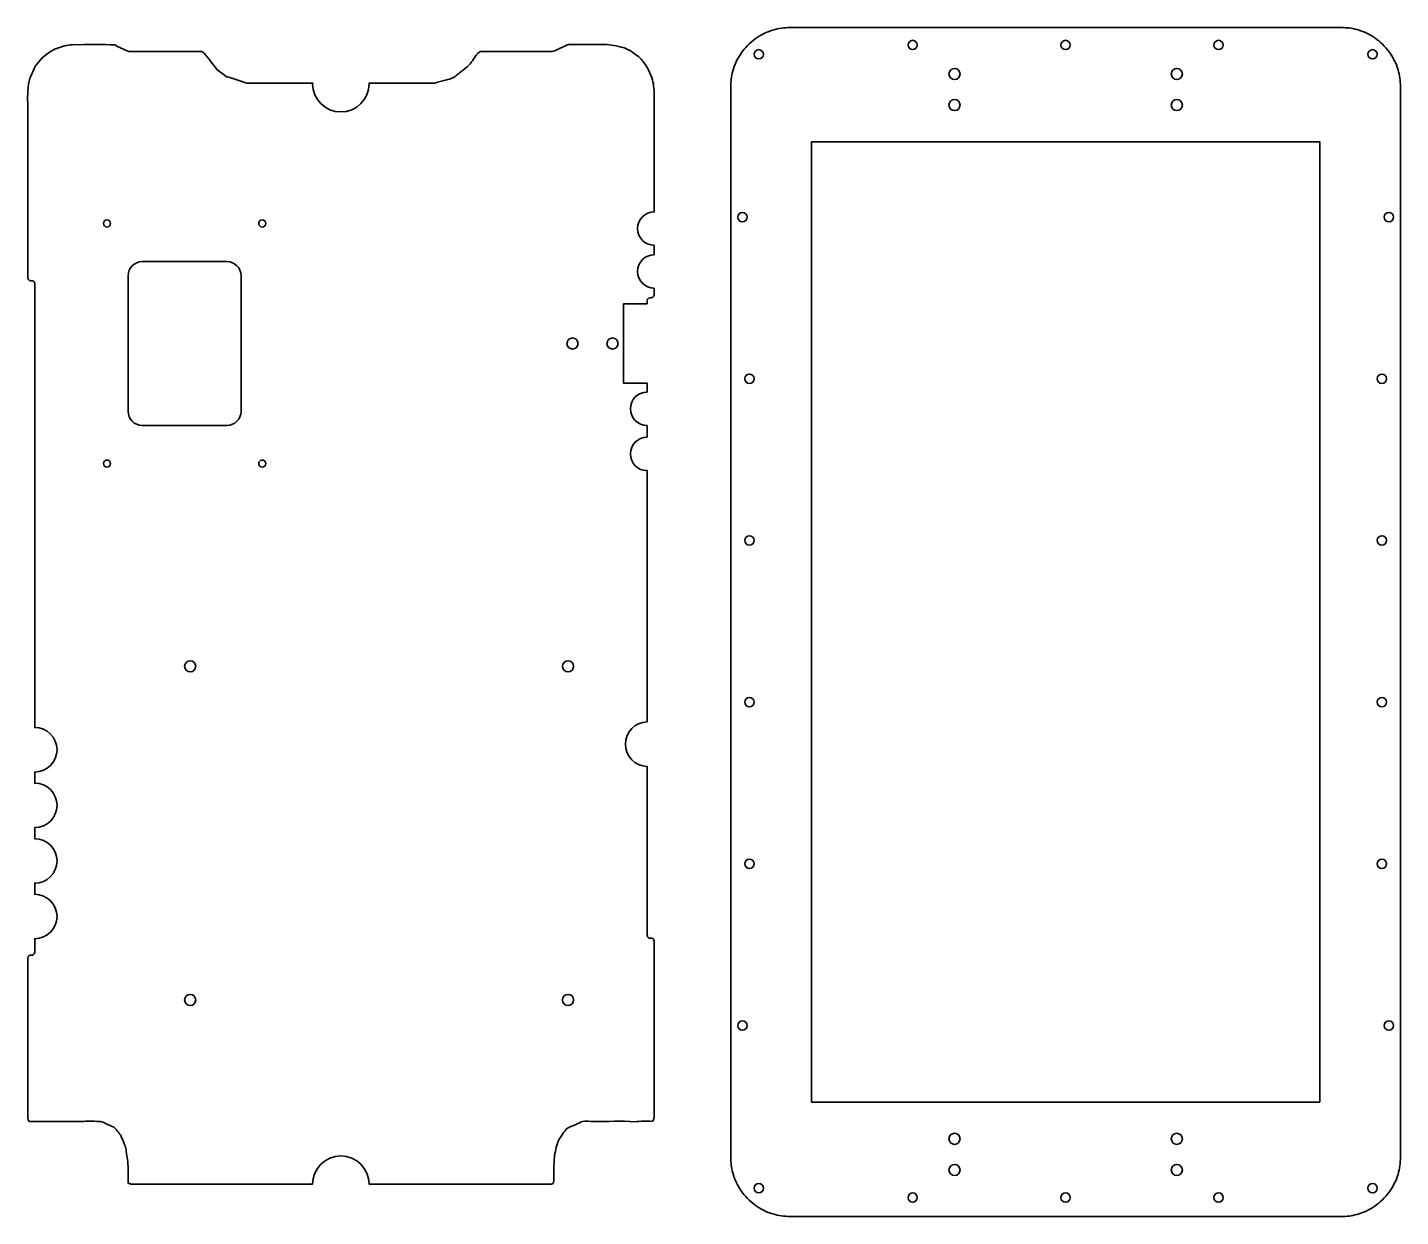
# Model space of a CAD drawing. Header units: inches. Extents: x -16.4 to 7.9, y -22.3 to -1.2.
import ezdxf

# ---------------------------------------------------------------- set-up
doc = ezdxf.new("R2010")
doc.units = ezdxf.units.IN
doc.header["$MEASUREMENT"] = 0
doc.layers.add('Layer 1', color=7, linetype='Continuous', lineweight=0)

# ---------------------------------------------------------------- blocks, each defined once
blk = doc.blocks.new('Block_0')
at = {"layer": 'Layer 1', "color": 1, "lineweight": 35, "true_color": 0xff0000}
for p, q in [((-2.94, -1.215), (6.819, -1.215)), ((-3.992, -21.214), (-3.992, -2.267)), ((7.871, -21.214), (7.871, -2.267)), ((-2.561, -11.739), (-2.561, -3.239)), ((7.732, -18.885), (7.747, -18.885)), ((-2.94, -22.266), (6.819, -22.266))]:
    blk.add_line(p, q, dxfattribs=at)
for points in [[(-2.561, -3.239), (6.439, -3.239), (6.439, -11.739)], [(-1.559, -20.24), (-2.561, -20.24), (-2.561, -11.74)], [(6.439, -11.74), (6.439, -20.24), (-1.559, -20.24)]]:
    blk.add_lwpolyline(points, dxfattribs=at)
for centre in [(-0.77, -1.525), (1.939, -1.525), (4.648, -1.525), (-3.496, -1.69), (7.375, -1.69), (-3.786, -4.571), (-3.786, -4.571), (7.665, -4.571), (-3.661, -7.434), (-3.661, -7.434), (7.54, -7.434), (-3.661, -10.296), (-3.661, -10.296), (7.54, -10.296), (-3.661, -13.159), (7.54, -13.159), (-3.661, -16.022), (7.54, -16.022), (-3.786, -18.885), (7.665, -18.885), (-3.496, -21.766), (-0.77, -21.931), (1.939, -21.931), (4.648, -21.931), (7.375, -21.766)]:
    blk.add_circle(centre, 0.0825, dxfattribs=at)
for points in [[(-3.992, -2.266), (-3.99, -2.219), (-3.989, -2.173), (-3.983, -2.127), (-3.977, -2.081), (-3.968, -2.035), (-3.955, -1.99), (-3.94, -1.933), (-3.92, -1.878), (-3.895, -1.824), (-3.87, -1.771), (-3.841, -1.72), (-3.808, -1.671), (-3.774, -1.622), (-3.737, -1.577), (-3.696, -1.534), (-3.655, -1.492), (-3.61, -1.453), (-3.562, -1.418), (-3.514, -1.383), (-3.464, -1.352), (-3.41, -1.326), (-3.357, -1.299), (-3.302, -1.277), (-3.245, -1.26), (-3.196, -1.245), (-3.146, -1.233), (-3.095, -1.226), (-3.044, -1.219), (-2.993, -1.217), (-2.941, -1.215)], [(6.82, -1.215), (6.866, -1.217), (6.913, -1.219), (6.959, -1.224), (7.005, -1.23), (7.051, -1.239), (7.095, -1.252), (7.152, -1.267), (7.208, -1.288), (7.261, -1.312), (7.315, -1.337), (7.366, -1.366), (7.415, -1.399), (7.463, -1.433), (7.509, -1.47), (7.551, -1.511), (7.594, -1.553), (7.633, -1.597), (7.667, -1.645), (7.703, -1.693), (7.734, -1.744), (7.76, -1.797), (7.787, -1.85), (7.808, -1.905), (7.826, -1.962), (7.841, -2.011), (7.852, -2.061), (7.859, -2.112), (7.866, -2.163), (7.868, -2.214), (7.871, -2.266)], [(-3.992, -21.215), (-3.99, -21.261), (-3.989, -21.308), (-3.983, -21.354), (-3.977, -21.4), (-3.968, -21.446), (-3.955, -21.491), (-3.94, -21.547), (-3.92, -21.603), (-3.895, -21.656), (-3.87, -21.71), (-3.841, -21.761), (-3.808, -21.81), (-3.774, -21.858), (-3.737, -21.904), (-3.696, -21.947), (-3.655, -21.989), (-3.61, -22.028), (-3.562, -22.063), (-3.514, -22.098), (-3.464, -22.129), (-3.41, -22.155), (-3.357, -22.182), (-3.302, -22.204), (-3.245, -22.221), (-3.196, -22.236), (-3.146, -22.248), (-3.095, -22.254), (-3.044, -22.261), (-2.993, -22.264), (-2.941, -22.266)], [(6.82, -22.266), (6.866, -22.264), (6.913, -22.262), (6.959, -22.257), (7.005, -22.251), (7.051, -22.241), (7.095, -22.229), (7.152, -22.213), (7.208, -22.193), (7.261, -22.169), (7.315, -22.144), (7.366, -22.115), (7.415, -22.081), (7.463, -22.048), (7.509, -22.01), (7.551, -21.969), (7.594, -21.928), (7.633, -21.884), (7.667, -21.836), (7.703, -21.788), (7.734, -21.737), (7.76, -21.684), (7.787, -21.631), (7.808, -21.575), (7.826, -21.519), (7.841, -21.47), (7.852, -21.419), (7.859, -21.369), (7.866, -21.318), (7.868, -21.266), (7.871, -21.215)]]:
    blk.add_open_spline(points, degree=3, knots=[0, 0, 0, 0, 1, 1, 1, 2, 2, 2, 3, 3, 3, 4, 4, 4, 5, 5, 5, 6, 6, 6, 7, 7, 7, 8, 8, 8, 9, 9, 9, 10, 10, 10, 10], dxfattribs=at)
for points in [[(6.82, -1.215), (6.82, -1.215), (6.819, -1.215), (6.819, -1.215)], [(-3.992, -2.266), (-3.992, -2.266), (-3.992, -2.266), (-3.992, -2.267)], [(7.871, -2.267), (7.871, -2.266), (7.871, -2.266), (7.871, -2.266)], [(7.871, -21.215), (7.871, -21.215), (7.871, -21.214), (7.871, -21.214)], [(6.819, -22.266), (6.819, -22.266), (6.82, -22.266), (6.82, -22.266)]]:
    blk.add_open_spline(points, degree=3, dxfattribs=at)
blk = doc.blocks.new('Block_1')
at = {"layer": 'Layer 1', "color": 1, "lineweight": 35, "true_color": 0xff0000}
for centre in [(-0.029, -20.89), (3.908, -20.89), (-0.029, -21.441), (3.908, -21.441)]:
    blk.add_circle(centre, 0.0984, dxfattribs=at)

msp = doc.modelspace()

# ---------------------------------------------------------------- linework, layer by layer
at = {"layer": 'Layer 1', "color": 1, "lineweight": 35, "true_color": 0xff0000}
for points in [[(-16.443, -5.412)], [(-5.473, -6.11), (-5.894, -6.11), (-5.894, -7.51), (-5.473, -7.51)]]:
    msp.add_lwpolyline(points, dxfattribs=at)
for centre, radius in [((-0.029, -2.038), 0.0984), ((3.908, -2.038), 0.0984), ((-0.029, -2.589), 0.0985), ((3.908, -2.589), 0.0984), ((-15.04, -4.685), 0.0625), ((-12.29, -4.685), 0.0625), ((-6.794, -6.81), 0.0984), ((-6.086, -6.81), 0.0984), ((-15.04, -8.935), 0.0625), ((-12.29, -8.935), 0.0625), ((-13.566, -12.525), 0.0984), ((-6.873, -12.525), 0.0985), ((-13.566, -18.431), 0.0985), ((-6.873, -18.431), 0.0985)]:
    msp.add_circle(centre, radius, dxfattribs=at)
for points, knots in [([(-16.443, -5.412), (-16.443, -4.731), (-16.444, -3.233), (-16.444, -2.551), (-16.448, -2.41), (-16.441, -2.251), (-16.405, -2.114), (-16.378, -2.055), (-16.331, -1.95), (-16.304, -1.892), (-16.272, -1.851), (-16.223, -1.792), (-16.19, -1.752), (-16.167, -1.738), (-16.087, -1.669), (-16.065, -1.655), (-16.065, -1.655), (-16.06, -1.652), (-16.06, -1.652), (-16.06, -1.652), (-15.957, -1.594), (-15.957, -1.594), (-15.945, -1.593), (-15.906, -1.576), (-15.893, -1.574), (-15.813, -1.539), (-15.701, -1.523), (-15.614, -1.518), (-15.429, -1.524), (-15.086, -1.506), (-14.901, -1.525), (-14.83, -1.564), (-14.728, -1.611), (-14.652, -1.64), (-14.64, -1.643), (-14.626, -1.643), (-14.614, -1.643), (-14.222, -1.643), (-13.797, -1.643), (-13.404, -1.643), (-13.404, -1.643), (-13.404, -1.643), (-13.404, -1.643), (-13.396, -1.643), (-13.363, -1.643), (-13.357, -1.643), (-13.357, -1.643), (-13.356, -1.644), (-13.356, -1.644), (-13.356, -1.644), (-13.316, -1.668), (-13.316, -1.668), (-13.258, -1.739), (-13.152, -1.884), (-13.096, -1.956), (-13.096, -1.956), (-12.956, -2.06), (-12.956, -2.06), (-12.956, -2.06), (-12.921, -2.086), (-12.921, -2.086), (-12.901, -2.091), (-12.867, -2.102), (-12.849, -2.107), (-12.849, -2.107), (-12.56, -2.199), (-12.56, -2.199), (-12.561, -2.199), (-12.542, -2.199), (-12.542, -2.199), (-12.278, -2.199), (-11.847, -2.199), (-11.582, -2.199), (-11.52, -2.199), (-11.459, -2.199), (-11.396, -2.199), (-11.396, -2.202), (-11.397, -2.206), (-11.397, -2.21), (-11.397, -2.486), (-11.173, -2.71), (-10.897, -2.71), (-10.62, -2.71), (-10.397, -2.486), (-10.397, -2.21), (-10.397, -2.206), (-10.397, -2.203), (-10.397, -2.199), (-10.207, -2.199), (-9.93, -2.199), (-9.747, -2.199), (-9.747, -2.199), (-9.232, -2.199), (-9.232, -2.199), (-9.213, -2.192), (-8.973, -2.131), (-8.956, -2.125), (-8.956, -2.125), (-8.89, -2.097), (-8.89, -2.097), (-8.877, -2.082), (-8.829, -2.05), (-8.815, -2.036), (-8.773, -2.001), (-8.62, -1.883), (-8.589, -1.836), (-8.577, -1.813), (-8.485, -1.69), (-8.472, -1.668), (-8.472, -1.668), (-8.439, -1.649), (-8.439, -1.649), (-8.439, -1.648), (-8.433, -1.643), (-8.433, -1.643), (-8.427, -1.643), (-8.395, -1.643), (-8.388, -1.643), (-8.388, -1.643), (-8.388, -1.643), (-8.388, -1.643), (-8.018, -1.643), (-7.531, -1.643), (-7.157, -1.643), (-7.086, -1.623), (-6.959, -1.552), (-6.891, -1.525), (-6.883, -1.525), (-6.872, -1.519), (-6.865, -1.518), (-6.865, -1.518), (-6.421, -1.518), (-6.421, -1.518), (-6.35, -1.518), (-6.249, -1.518), (-6.178, -1.518), (-6.104, -1.519), (-5.935, -1.559), (-5.864, -1.581), (-5.831, -1.602), (-5.753, -1.631), (-5.726, -1.657), (-5.704, -1.677), (-5.643, -1.718), (-5.62, -1.736), (-5.602, -1.75), (-5.559, -1.801), (-5.541, -1.817), (-5.515, -1.86), (-5.467, -1.929), (-5.445, -1.974), (-5.409, -2.056), (-5.367, -2.159), (-5.358, -2.249), (-5.353, -2.298), (-5.346, -2.366), (-5.349, -2.415), (-5.349, -3.055), (-5.348, -3.817), (-5.348, -4.48), (-5.511, -4.48), (-5.643, -4.612), (-5.643, -4.775), (-5.643, -4.938), (-5.512, -5.07), (-5.349, -5.07), (-5.349, -5.125), (-5.349, -5.182), (-5.349, -5.239)], [0, 0, 0, 0, 1, 1, 1, 2, 2, 2, 3, 3, 3, 4, 4, 4, 5, 5, 5, 6, 6, 6, 7, 7, 7, 8, 8, 8, 9, 9, 9, 10, 10, 10, 11, 11, 11, 12, 12, 12, 13, 13, 13, 14, 14, 14, 15, 15, 15, 16, 16, 16, 17, 17, 17, 18, 18, 18, 19, 19, 19, 20, 20, 20, 21, 21, 21, 22, 22, 22, 23, 23, 23, 24, 24, 24, 25, 25, 25, 26, 26, 26, 27, 27, 27, 28, 28, 28, 29, 29, 29, 30, 30, 30, 31, 31, 31, 32, 32, 32, 33, 33, 33, 34, 34, 34, 35, 35, 35, 36, 36, 36, 37, 37, 37, 38, 38, 38, 39, 39, 39, 40, 40, 40, 41, 41, 41, 42, 42, 42, 43, 43, 43, 44, 44, 44, 45, 45, 45, 46, 46, 46, 47, 47, 47, 48, 48, 48, 49, 49, 49, 50, 50, 50, 51, 51, 51, 52, 52, 52, 53, 53, 53, 54, 54, 54, 55, 55, 55, 56, 56, 56, 56]), ([(-5.348, -5.83), (-5.511, -5.83), (-5.643, -5.698), (-5.643, -5.534), (-5.643, -5.371), (-5.511, -5.239), (-5.348, -5.239)], [0, 0, 0, 0, 1, 1, 1, 2, 2, 2, 2]), ([(-16.444, -5.412), (-16.444, -5.494), (-16.444, -5.574), (-16.444, -5.648), (-16.444, -5.649), (-16.441, -5.66), (-16.441, -5.662), (-16.435, -5.67), (-16.428, -5.683), (-16.419, -5.69), (-16.416, -5.689), (-16.397, -5.698), (-16.394, -5.698), (-16.386, -5.698), (-16.376, -5.698), (-16.369, -5.698), (-16.337, -5.701), (-16.325, -5.718), (-16.319, -5.748), (-16.319, -5.767), (-16.319, -5.786), (-16.319, -5.806), (-16.318, -5.806), (-16.318, -5.806), (-16.318, -5.806)], [0, 0, 0, 0, 1, 1, 1, 2, 2, 2, 3, 3, 3, 4, 4, 4, 5, 5, 5, 6, 6, 6, 7, 7, 7, 8, 8, 8, 8]), ([(-14.665, -5.608), (-14.665, -5.608), (-14.665, -8.012), (-14.665, -8.012), (-14.665, -8.149), (-14.554, -8.26), (-14.417, -8.26), (-14.417, -8.26), (-12.913, -8.26), (-12.913, -8.26), (-12.776, -8.26), (-12.665, -8.149), (-12.665, -8.012), (-12.665, -8.012), (-12.665, -5.608), (-12.665, -5.608), (-12.665, -5.471), (-12.776, -5.36), (-12.913, -5.36), (-12.913, -5.36), (-14.417, -5.36), (-14.417, -5.36), (-14.554, -5.36), (-14.665, -5.471), (-14.665, -5.608)], [0, 0, 0, 0, 1, 1, 1, 2, 2, 2, 3, 3, 3, 4, 4, 4, 5, 5, 5, 6, 6, 6, 7, 7, 7, 8, 8, 8, 8]), ([(-5.474, -9.061), (-5.474, -10.54), (-5.474, -12.028), (-5.474, -13.51), (-5.687, -13.515), (-5.857, -13.689), (-5.857, -13.903), (-5.857, -14.117), (-5.687, -14.291), (-5.474, -14.297), (-5.474, -14.907), (-5.473, -15.517), (-5.473, -16.123), (-5.473, -16.123), (-5.474, -16.123), (-5.474, -16.123), (-5.474, -16.349), (-5.474, -16.746), (-5.474, -16.976), (-5.474, -17.053), (-5.474, -17.21), (-5.474, -17.287), (-5.473, -17.288), (-5.465, -17.315), (-5.465, -17.315), (-5.445, -17.341), (-5.417, -17.337), (-5.389, -17.339), (-5.367, -17.343), (-5.352, -17.367), (-5.349, -17.387), (-5.348, -18.338), (-5.349, -19.358), (-5.349, -20.309), (-5.349, -20.368), (-5.349, -20.438), (-5.349, -20.497), (-5.349, -20.497), (-5.349, -20.512), (-5.349, -20.512), (-5.349, -20.513), (-5.349, -20.514), (-5.35, -20.514), (-5.35, -20.514), (-5.351, -20.52), (-5.351, -20.52), (-5.352, -20.521), (-5.373, -20.582), (-5.378, -20.582), (-5.466, -20.576), (-5.602, -20.578), (-5.692, -20.588), (-5.925, -20.569), (-6.188, -20.586), (-6.421, -20.582), (-6.457, -20.582), (-6.58, -20.578), (-6.614, -20.582), (-6.672, -20.604), (-6.827, -20.675), (-6.886, -20.701), (-6.929, -20.741), (-7.029, -20.889), (-7.053, -20.943), (-7.078, -21.018), (-7.106, -21.134), (-7.115, -21.213), (-7.128, -21.317), (-7.126, -21.56), (-7.129, -21.666), (-7.13, -21.668), (-7.139, -21.678), (-7.14, -21.681), (-7.146, -21.685), (-7.166, -21.69), (-7.172, -21.692), (-7.172, -21.695), (-7.626, -21.692), (-7.628, -21.693), (-8.398, -21.694), (-9.511, -21.693), (-10.292, -21.693), (-10.326, -21.693), (-10.362, -21.693), (-10.397, -21.693), (-10.397, -21.417), (-10.62, -21.193), (-10.897, -21.193), (-11.172, -21.193), (-11.396, -21.417), (-11.397, -21.693), (-12.472, -21.693), (-13.579, -21.693), (-14.621, -21.693), (-14.621, -21.693), (-14.621, -21.692), (-14.621, -21.692), (-14.622, -21.691), (-14.623, -21.689), (-14.623, -21.688), (-14.634, -21.685), (-14.646, -21.681), (-14.656, -21.679), (-14.662, -21.672), (-14.664, -21.663), (-14.664, -21.653), (-14.667, -21.637), (-14.666, -21.342), (-14.669, -21.316), (-14.679, -21.253), (-14.696, -21.118), (-14.706, -21.057), (-14.716, -21.005), (-14.774, -20.88), (-14.796, -20.83), (-14.826, -20.79), (-14.88, -20.714), (-14.919, -20.683), (-14.919, -20.683), (-15.013, -20.644), (-15.013, -20.644), (-15.031, -20.636), (-15.132, -20.58), (-15.151, -20.586), (-15.229, -20.577), (-15.374, -20.577), (-15.452, -20.581), (-15.753, -20.58), (-16.114, -20.582), (-16.415, -20.585), (-16.421, -20.576), (-16.427, -20.562), (-16.435, -20.555), (-16.437, -20.549), (-16.438, -20.54), (-16.444, -20.536), (-16.442, -19.841), (-16.445, -19.094), (-16.444, -18.4), (-16.444, -18.194), (-16.444, -17.91), (-16.444, -17.704), (-16.446, -17.692), (-16.439, -17.674), (-16.436, -17.663), (-16.429, -17.654), (-16.416, -17.647), (-16.406, -17.641), (-16.396, -17.638), (-16.38, -17.638), (-16.369, -17.639), (-16.362, -17.64), (-16.351, -17.632), (-16.345, -17.632), (-16.345, -17.632), (-16.334, -17.622), (-16.334, -17.622), (-16.334, -17.622), (-16.329, -17.617), (-16.329, -17.617), (-16.329, -17.617), (-16.327, -17.616), (-16.327, -17.616), (-16.32, -17.601), (-16.317, -17.573), (-16.319, -17.557), (-16.319, -17.488), (-16.319, -17.418), (-16.319, -17.348), (-16.318, -17.348), (-16.318, -17.348), (-16.318, -17.348), (-16.1, -17.348), (-15.924, -17.172), (-15.924, -16.955), (-15.924, -16.737), (-16.1, -16.561), (-16.318, -16.561), (-16.318, -16.561), (-16.318, -16.561), (-16.319, -16.561), (-16.319, -16.495), (-16.319, -16.43), (-16.319, -16.364), (-16.318, -16.364), (-16.318, -16.364), (-16.318, -16.364), (-16.1, -16.364), (-15.924, -16.188), (-15.924, -15.97), (-15.924, -15.753), (-16.1, -15.577), (-16.318, -15.577), (-16.318, -15.577), (-16.318, -15.577), (-16.319, -15.577), (-16.319, -15.511), (-16.319, -15.445), (-16.319, -15.38), (-16.318, -15.38), (-16.318, -15.38), (-16.318, -15.38), (-16.1, -15.38), (-15.924, -15.204), (-15.924, -14.986), (-15.924, -14.769), (-16.1, -14.592), (-16.318, -14.592), (-16.318, -14.592), (-16.318, -14.592), (-16.319, -14.592), (-16.319, -14.527), (-16.319, -14.461), (-16.319, -14.395), (-16.318, -14.395), (-16.318, -14.396), (-16.318, -14.396), (-16.1, -14.396), (-15.924, -14.219), (-15.924, -14.002), (-15.924, -13.784), (-16.1, -13.608), (-16.318, -13.608), (-16.318, -13.608), (-16.318, -13.608), (-16.318, -13.608), (-16.318, -12.472), (-16.318, -7.703), (-16.319, -5.806)], [0, 0, 0, 0, 1, 1, 1, 2, 2, 2, 3, 3, 3, 4, 4, 4, 5, 5, 5, 6, 6, 6, 7, 7, 7, 8, 8, 8, 9, 9, 9, 10, 10, 10, 11, 11, 11, 12, 12, 12, 13, 13, 13, 14, 14, 14, 15, 15, 15, 16, 16, 16, 17, 17, 17, 18, 18, 18, 19, 19, 19, 20, 20, 20, 21, 21, 21, 22, 22, 22, 23, 23, 23, 24, 24, 24, 25, 25, 25, 26, 26, 26, 27, 27, 27, 28, 28, 28, 29, 29, 29, 30, 30, 30, 31, 31, 31, 32, 32, 32, 33, 33, 33, 34, 34, 34, 35, 35, 35, 36, 36, 36, 37, 37, 37, 38, 38, 38, 39, 39, 39, 40, 40, 40, 41, 41, 41, 42, 42, 42, 43, 43, 43, 44, 44, 44, 45, 45, 45, 46, 46, 46, 47, 47, 47, 48, 48, 48, 49, 49, 49, 50, 50, 50, 51, 51, 51, 52, 52, 52, 53, 53, 53, 54, 54, 54, 55, 55, 55, 56, 56, 56, 57, 57, 57, 58, 58, 58, 59, 59, 59, 60, 60, 60, 61, 61, 61, 62, 62, 62, 63, 63, 63, 64, 64, 64, 65, 65, 65, 66, 66, 66, 67, 67, 67, 68, 68, 68, 69, 69, 69, 70, 70, 70, 71, 71, 71, 72, 72, 72, 73, 73, 73, 74, 74, 74, 75, 75, 75, 76, 76, 76, 76]), ([(-5.349, -5.83), (-5.349, -5.874), (-5.349, -5.917), (-5.35, -5.956), (-5.352, -5.961), (-5.352, -5.968), (-5.355, -5.972), (-5.365, -5.985), (-5.383, -5.996), (-5.399, -5.999), (-5.414, -5.998), (-5.433, -5.999), (-5.448, -6.006), (-5.452, -6.01), (-5.461, -6.018), (-5.465, -6.022), (-5.472, -6.036), (-5.475, -6.064), (-5.474, -6.08), (-5.474, -6.09), (-5.474, -6.1), (-5.474, -6.11)], [0, 0, 0, 0, 1, 1, 1, 2, 2, 2, 3, 3, 3, 4, 4, 4, 5, 5, 5, 6, 6, 6, 7, 7, 7, 7]), ([(-5.473, -8.26), (-5.636, -8.26), (-5.769, -8.128), (-5.769, -7.965), (-5.769, -7.801), (-5.636, -7.669), (-5.473, -7.669)], [0, 0, 0, 0, 1, 1, 1, 2, 2, 2, 2]), ([(-5.473, -9.061), (-5.636, -9.061), (-5.769, -8.929), (-5.769, -8.766), (-5.769, -8.602), (-5.636, -8.47), (-5.473, -8.47)], [0, 0, 0, 0, 1, 1, 1, 2, 2, 2, 2])]:
    msp.add_open_spline(points, degree=3, knots=knots, dxfattribs=at)
for points in [[(-5.473, -7.51), (-5.473, -7.563), (-5.473, -7.616), (-5.473, -7.669)], [(-16.319, -7.774), (-16.318, -7.774), (-16.318, -7.774), (-16.318, -7.774)], [(-5.474, -8.26), (-5.474, -8.33), (-5.474, -8.4), (-5.474, -8.47)]]:
    msp.add_open_spline(points, degree=3, dxfattribs=at)

# ---------------------------------------------------------------- block references
at = {"layer": 'Layer 1'}
for name in ['Block_0', 'Block_1']:
    msp.add_blockref(name, (0, 0), dxfattribs=at)

doc.saveas('drawing.dxf')
